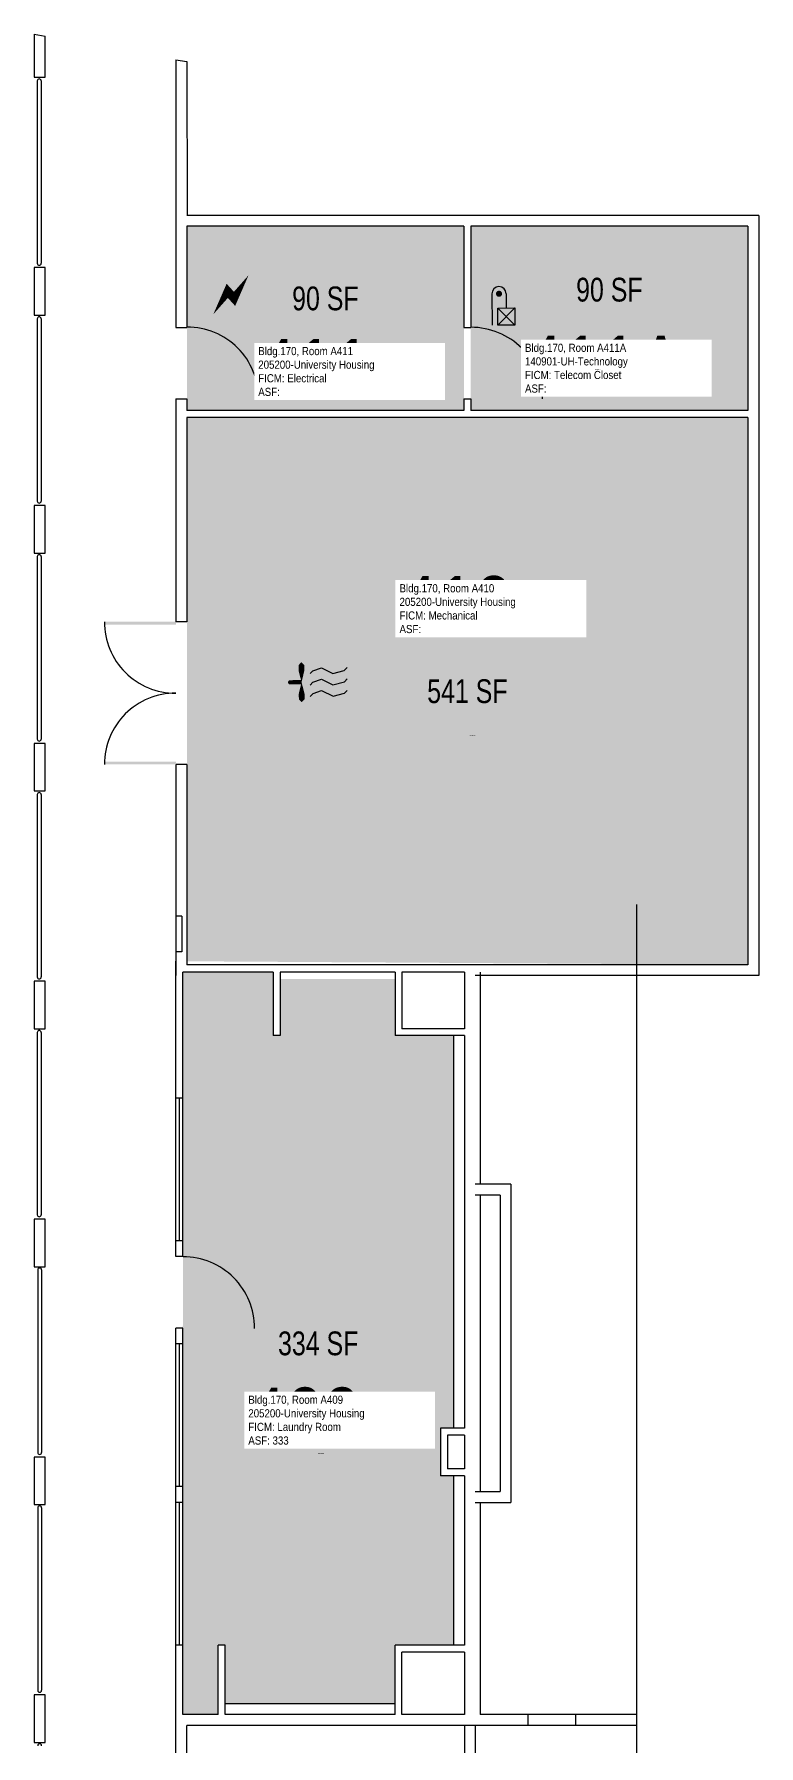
# Model space of a CAD drawing. Header units: inches. Extents: x -54 to 2270, y -57 to 1673.
# Drawn here: x 1904 to 2270, y 810 to 1673 of the extents above; entities that cross this region are included whole.
import ezdxf
from ezdxf.enums import TextEntityAlignment as Align

# ---------------------------------------------------------------- set-up
doc = ezdxf.new("R2010")
doc.units = ezdxf.units.IN
doc.header["$LTSCALE"] = 10
doc.header["$MEASUREMENT"] = 0
doc.layers.get('0').update_dxf_attribs({"linetype": 'CONTINUOUS'})
for name, color, linetype in [('A-DOOR', 2, 'CONTINUOUS'), ('A-FLOR', 3, 'CONTINUOUS'), ('A-GLAZ', 1, 'CONTINUOUS'), ('A-IDEN-ICON', 4, 'CONTINUOUS'), ('A-IDEN-RNUM', 7, 'CONTINUOUS'), ('A-IDEN-SNUM', 4, 'CONTINUOUS'), ('A-IDEN-VNUM', 4, 'CONTINUOUS'), ('A-WALL', 5, 'CONTINUOUS'), ('AREA-TEXT', 3, 'CONTINUOUS'), ('Rooms-Category-Color', 7, 'CONTINUOUS'), ('Rooms-College-Color', 7, 'CONTINUOUS'), ('Rooms-Department-Color', 7, 'CONTINUOUS'), ('Rooms-Division-Color', 7, 'CONTINUOUS'), ('Rooms-Information', 7, 'CONTINUOUS')]:
    doc.layers.add(name, color=color, linetype=linetype)
doc.styles.add('CP_AREA', font='arial.ttf', dxfattribs={"height": 15})
doc.styles.add('CP_ROOMSNUMBER', font='arial.ttf', dxfattribs={"height": 1})
doc.styles.add('CP_ROOMVNUMBER', font='arial.ttf', dxfattribs={"width": 0.85, "height": 0.075})

# ---------------------------------------------------------------- blocks, each defined once
blk = doc.blocks.new('CPMECH')
at = {"color": 0, "linetype": 'ByBlock'}
for p, q in [((0.005, 0.025), (0.015, 0.035)), ((0.015, 0.035), (0.045, 0.045)), ((0.015, -0.005), (0.045, 0.005)), ((0.045, 0.045), (0.085, 0.025)), ((0.045, 0.005), (0.085, -0.015)), ((0.085, 0.025), (0.125, 0.035)), ((0.125, 0.035), (0.135, 0.045)), ((0.125, -0.005), (0.135, 0.005)), ((0.005, -0.015), (0.015, -0.005)), ((0.005, -0.055), (0.015, -0.045)), ((0.015, -0.045), (0.045, -0.035)), ((0.045, -0.035), (0.085, -0.055)), ((0.085, -0.015), (0.125, -0.005)), ((0.085, -0.055), (0.125, -0.045)), ((0.125, -0.045), (0.135, -0.035))]:
    blk.add_line(p, q, dxfattribs=at)
for points in [[(-0.025, -0.005, 0, 0.02, 0), (-0.025, 0.035, 0.02, 0.02, 0), (-0.025, 0.055, 0.02, 0, 0), (-0.025, 0.065, 0, 0, 0)], [(-0.025, -0.005, 0, 0.02, 0), (-0.025, -0.045, 0.02, 0.02, 0), (-0.025, -0.065, 0.02, 0, 0), (-0.025, -0.075, 0, 0, 0)]]:
    blk.add_lwpolyline(points, format="xyseb", dxfattribs=at)
at = {"color": 0, "linetype": 'ByBlock', "const_width": 0.015}
blk.add_lwpolyline([(-0.025, -0.005), (-0.065, -0.005)], dxfattribs=at)
at = {"color": 0, "linetype": 'ByBlock', "const_width": 0.0075}
blk.add_lwpolyline([(-0.0682, -0.0069, 1), (-0.0618, -0.0031, 1)], format="xyb", close=True, dxfattribs=at)
blk = doc.blocks.new('CPELECT')
blk.add_lwpolyline([(0.0623, 0.0629, 0, 0.03, 0), (0.0105, -0.0168, 0.03, 0.03, 0), (-0.0105, 0.0068, 0.03, 0, 0), (-0.0623, -0.0729, 0.03, 0, 0)], format="xyseb")
blk = doc.blocks.new('CPELEV')
at = {"color": 0, "linetype": 'ByBlock'}
for p, q in [((-0.035, 0.03), (-0.035, -0.08)), ((0.015, 0.03), (0.015, -0.02)), ((-0.015, -0.08), (-0.015, -0.02)), ((-0.015, -0.02), (0.045, -0.02)), ((-0.015, -0.08), (0.045, -0.02)), ((0.045, -0.08), (-0.015, -0.02)), ((0.045, -0.02), (0.045, -0.08)), ((0.045, -0.08), (-0.015, -0.08))]:
    blk.add_line(p, q, dxfattribs=at)
at = {"color": 0, "linetype": 'ByBlock', "const_width": 0.0106}
blk.add_lwpolyline([(-0.0153, 0.03, 1), (-0.0047, 0.03, 1)], format="xyb", close=True, dxfattribs=at)
at = {"color": 0, "linetype": 'ByBlock'}
blk.add_arc((-0.01, 0.03), 0.025, 0, 180, dxfattribs=at)

msp = doc.modelspace()

# ---------------------------------------------------------------- hatches: boundary and pattern name
at = {"layer": 'A-DOOR'}
for points in [[(2017.26, 1489.5), (2017.24, 1490.88), (1981.05, 1490.88), (1981.05, 1489.5)], [(2160.51, 1489.41), (2160.49, 1490.79), (2124.3, 1490.79), (2124.3, 1489.41)], [(1939.45, 1377), (1939.47, 1375.63), (1975.53, 1375.63), (1975.53, 1377)], [(1939.53, 1305.06), (1939.55, 1306.42), (1975.55, 1306.42), (1975.55, 1305.06)], [(2015.2, 1020.56), (2015.18, 1021.94), (1978.99, 1021.94), (1978.99, 1020.56)]]:
    msp.add_hatch(color=256, dxfattribs=at).paths.add_polyline_path(points)
at = {"layer": 'Rooms-Category-Color', "true_color": 0xadadad}
for points in [[(1981.05, 1483.5), (1981.05, 1576.5), (2120.8, 1576.5), (2120.8, 1483.5)], [(2124.3, 1483.5), (2124.3, 1576.5), (2264.05, 1576.5), (2264.05, 1483.5)], [(1981.05, 1480), (2264.05, 1480), (2264.05, 1204), (1981.05, 1205.75)]]:
    msp.add_hatch(color=253, dxfattribs=at).paths.add_polyline_path(points)
at = {"layer": 'Rooms-Category-Color', "true_color": 0x728ef3}
msp.add_hatch(color=171, dxfattribs=at).paths.add_polyline_path([(1979.05, 825.75), (1996.86, 825.75), (1996.86, 860.75), (2000.36, 860.75), (2000.36, 831.25), (2086.05, 831.25), (2086.05, 860.75), (2115.55, 860.75), (2115.55, 946.25), (2109.05, 946.25), (2109.05, 970.25), (2115.55, 970.25), (2115.55, 1168.25), (2086.05, 1168.25), (2086.05, 1196.75), (2028.05, 1196.75), (2028.05, 1168.25), (2024.55, 1168.25), (2024.55, 1200.25), (1979.05, 1200.25)])
at = {"layer": 'Rooms-College-Color', "true_color": 0xadadad}
for points in [[(1981.05, 1483.5), (1981.05, 1576.5), (2120.8, 1576.5), (2120.8, 1483.5)], [(2124.3, 1483.5), (2124.3, 1576.5), (2264.05, 1576.5), (2264.05, 1483.5)], [(1981.05, 1480), (2264.05, 1480), (2264.05, 1204), (1981.05, 1205.75)], [(1979.05, 825.75), (1996.86, 825.75), (1996.86, 860.75), (2000.36, 860.75), (2000.36, 831.25), (2086.05, 831.25), (2086.05, 860.75), (2115.55, 860.75), (2115.55, 946.25), (2109.05, 946.25), (2109.05, 970.25), (2115.55, 970.25), (2115.55, 1168.25), (2086.05, 1168.25), (2086.05, 1196.75), (2028.05, 1196.75), (2028.05, 1168.25), (2024.55, 1168.25), (2024.55, 1200.25), (1979.05, 1200.25)]]:
    msp.add_hatch(color=253, dxfattribs=at).paths.add_polyline_path(points)
at = {"layer": 'Rooms-Department-Color', "true_color": 0xacacac}
for points in [[(1981.05, 1483.5), (1981.05, 1576.5), (2120.8, 1576.5), (2120.8, 1483.5)], [(2124.3, 1483.5), (2124.3, 1576.5), (2264.05, 1576.5), (2264.05, 1483.5)], [(1981.05, 1480), (2264.05, 1480), (2264.05, 1204), (1981.05, 1205.75)]]:
    msp.add_hatch(color=253, dxfattribs=at).paths.add_polyline_path(points)
at = {"layer": 'Rooms-Department-Color', "true_color": 0x604aed}
msp.add_hatch(color=173, dxfattribs=at).paths.add_polyline_path([(1979.05, 825.75), (1996.86, 825.75), (1996.86, 860.75), (2000.36, 860.75), (2000.36, 831.25), (2086.05, 831.25), (2086.05, 860.75), (2115.55, 860.75), (2115.55, 946.25), (2109.05, 946.25), (2109.05, 970.25), (2115.55, 970.25), (2115.55, 1168.25), (2086.05, 1168.25), (2086.05, 1196.75), (2028.05, 1196.75), (2028.05, 1168.25), (2024.55, 1168.25), (2024.55, 1200.25), (1979.05, 1200.25)])
at = {"layer": 'Rooms-Division-Color', "true_color": 0xadadad}
for points in [[(1981.05, 1483.5), (1981.05, 1576.5), (2120.8, 1576.5), (2120.8, 1483.5)], [(2124.3, 1483.5), (2124.3, 1576.5), (2264.05, 1576.5), (2264.05, 1483.5)], [(1981.05, 1480), (2264.05, 1480), (2264.05, 1204), (1981.05, 1205.75)]]:
    msp.add_hatch(color=253, dxfattribs=at).paths.add_polyline_path(points)
at = {"layer": 'Rooms-Division-Color', "true_color": 0x604aed}
msp.add_hatch(color=173, dxfattribs=at).paths.add_polyline_path([(1979.05, 825.75), (1996.86, 825.75), (1996.86, 860.75), (2000.36, 860.75), (2000.36, 831.25), (2086.05, 831.25), (2086.05, 860.75), (2115.55, 860.75), (2115.55, 946.25), (2109.05, 946.25), (2109.05, 970.25), (2115.55, 970.25), (2115.55, 1168.25), (2086.05, 1168.25), (2086.05, 1196.75), (2028.05, 1196.75), (2028.05, 1168.25), (2024.55, 1168.25), (2024.55, 1200.25), (1979.05, 1200.25)])

# ---------------------------------------------------------------- linework, layer by layer
at = {"layer": 'A-DOOR'}
for centre, radius, start, end in [((1981.26, 1489.63), 36, 359.79249, 90.1374), ((2124.51, 1489.54), 36, 359.79249, 90.1374), ((1975.32, 1376.87), 35.87, 179.79249, 270.1374), ((1975.34, 1305.19), 35.82, 89.8626, 180.20751), ((1979.2, 1020.7), 36, 359.79249, 90.1374)]:
    msp.add_arc(centre, radius, start, end, dxfattribs=at)
at = {"layer": 'A-FLOR'}
for p, q in [((1905.55, 1649.85), (1905.55, 1557.85)), ((1907.55, 1649.85), (1907.55, 1557.85)), ((1905.55, 1529.85), (1905.55, 1437.85)), ((1907.55, 1529.85), (1907.55, 1437.85)), ((1905.55, 1409.85), (1905.55, 1317.85)), ((1907.55, 1409.85), (1907.55, 1317.85)), ((1905.55, 1289.85), (1905.55, 1197.85)), ((1907.55, 1289.85), (1907.55, 1197.85)), ((1905.55, 1169.85), (1905.55, 1077.85)), ((1907.55, 1169.85), (1907.55, 1077.85)), ((1905.8, 1050.02), (1905.8, 958.02)), ((1907.8, 1050.02), (1907.8, 958.02)), ((1905.8, 930.02), (1905.8, 838.02)), ((1907.8, 930.02), (1907.8, 838.02))]:
    msp.add_line(p, q, dxfattribs=at)
for centre, start, end in [((1906.55, 1649.85), 0, 180), ((1906.55, 1557.85), 180, 0), ((1906.55, 1529.85), 0, 180), ((1906.55, 1437.85), 180, 0), ((1906.55, 1409.85), 0, 180), ((1906.55, 1317.85), 180, 0), ((1906.55, 1289.85), 0, 180), ((1906.55, 1197.85), 180, 0), ((1906.55, 1169.85), 0, 180), ((1906.55, 1077.85), 180, 0), ((1906.8, 1050.02), 0, 180), ((1906.8, 958.02), 180, 0), ((1906.8, 930.02), 0, 180), ((1906.8, 838.02), 180, 0), ((1906.8, 810.02), 0, 180)]:
    msp.add_arc(centre, 1, start, end, dxfattribs=at)
at = {"layer": 'A-GLAZ'}
for p, q in [((1975.55, 1064.75), (1975.55, 1136.75)), ((1977.3, 1064.75), (1977.3, 1136.75)), ((1979.05, 1064.75), (1979.05, 1136.75)), ((1975.55, 940.75), (1975.55, 1012.75)), ((1977.3, 940.75), (1977.3, 1012.75)), ((1979.05, 940.75), (1979.05, 1012.75)), ((1975.55, 860.75), (1975.55, 932.75)), ((1977.3, 860.75), (1977.3, 932.75)), ((1979.05, 860.75), (1979.05, 932.75))]:
    msp.add_line(p, q, dxfattribs=at)
at = {"layer": 'A-WALL'}
for p, q in [((1904.05, 1673.39), (1904.05, 1651.67)), ((1904.05, 1673.39), (1909.55, 1672.42)), ((1909.55, 1651.67), (1909.55, 1672.42)), ((1975.55, 1660.52), (1975.55, 1582)), ((1975.55, 1660.52), (1981.06, 1659.55)), ((1981.06, 1659.55), (1981.15, 1582)), ((1904.05, 1651.67), (1909.55, 1651.67)), ((1975.55, 1582), (1975.55, 1525.5)), ((2269.55, 1582), (1981.05, 1582)), ((2269.55, 1582), (2269.55, 1480)), ((1981.05, 1576.5), (1981.05, 1525.5)), ((2120.8, 1576.5), (1981.05, 1576.5)), ((2120.8, 1576.5), (2120.8, 1525.5)), ((2124.3, 1576.5), (2124.3, 1525.5)), ((2264.05, 1576.5), (2124.3, 1576.5)), ((2264.05, 1576.5), (2264.05, 1483.5)), ((1909.55, 1555.67), (1904.05, 1555.67)), ((1904.05, 1555.67), (1904.05, 1531.67)), ((1909.55, 1531.67), (1909.55, 1555.67)), ((1904.05, 1531.67), (1909.55, 1531.67)), ((1975.55, 1525.5), (1981.05, 1525.5)), ((2120.8, 1525.5), (2124.3, 1525.5)), ((1975.55, 1489.5), (1981.05, 1489.5)), ((1975.55, 1489.5), (1975.55, 1480)), ((1981.05, 1489.5), (1981.05, 1483.5)), ((2120.8, 1489.5), (2124.3, 1489.5)), ((2120.8, 1489.5), (2120.8, 1483.5)), ((2124.3, 1489.5), (2124.3, 1483.5)), ((1975.55, 1483.5), (1975.53, 1377)), ((1981.05, 1480), (1981.03, 1377)), ((2120.8, 1483.5), (1981.05, 1483.5)), ((2120.8, 1483.5), (1981.05, 1483.5)), ((2264.05, 1480), (1981.05, 1480)), ((2264.05, 1480), (1981.05, 1480)), ((2264.05, 1483.5), (2124.3, 1483.5)), ((2264.05, 1483.5), (2126.3, 1483.5)), ((2264.05, 1480), (2264.05, 1204)), ((2269.55, 1483.5), (2269.55, 1198.5)), ((1909.55, 1435.67), (1904.05, 1435.67)), ((1904.05, 1435.67), (1904.05, 1411.67)), ((1909.55, 1411.67), (1909.55, 1435.67)), ((1904.05, 1411.67), (1909.55, 1411.67)), ((1981.03, 1377), (1975.53, 1377)), ((1904.05, 1315.67), (1904.05, 1291.67)), ((1909.55, 1315.67), (1904.05, 1315.67)), ((1909.55, 1291.67), (1909.55, 1315.67)), ((1975.55, 1305.06), (1975.55, 1228.5)), ((1981.05, 1305.01), (1975.62, 1305.01)), ((1981.05, 1305.01), (1981.05, 1204)), ((1904.05, 1291.67), (1909.55, 1291.67)), ((1978.55, 1228.5), (1975.55, 1228.5)), ((1975.55, 1228.5), (1975.55, 1210.5)), ((1978.55, 1228.5), (1978.55, 1210.5)), ((2207.95, 1234.38), (2207.95, 788.9)), ((1978.55, 1210.5), (1975.55, 1210.5)), ((1975.55, 1210.5), (1975.55, 1198.5)), ((1975.55, 1136.75), (1975.55, 1205.75)), ((2024.55, 1200.25), (1979.05, 1200.25)), ((1979.05, 1136.75), (1979.05, 1200.25)), ((2264.05, 1204), (1981.05, 1204)), ((2024.55, 1200.25), (2024.55, 1168.25)), ((2086.05, 1200.25), (2028.05, 1200.25)), ((2028.05, 1200.25), (2028.05, 1168.25)), ((2086.05, 1200.25), (2086.05, 1168.25)), ((2121.05, 1200.25), (2089.55, 1200.25)), ((2089.55, 1200.25), (2089.55, 1171.75)), ((2121.05, 1200.25), (2121.05, 1171.75)), ((2129.05, 1200.25), (2129.05, 1093.25)), ((1909.55, 1195.67), (1904.05, 1195.67)), ((1904.05, 1195.67), (1904.05, 1171.67)), ((1909.55, 1171.67), (1909.55, 1195.67)), ((2269.55, 1198.5), (2126.55, 1198.5)), ((1904.05, 1171.67), (1909.55, 1171.67)), ((2028.05, 1168.25), (2024.55, 1168.25)), ((2121.05, 1168.25), (2086.05, 1168.25)), ((2121.05, 1171.75), (2089.55, 1171.75)), ((2115.55, 1168.25), (2115.55, 970.25)), ((2121.05, 1168.25), (2121.05, 970.25)), ((1979.05, 1136.75), (1975.55, 1136.75)), ((2144.55, 1093.25), (2126.55, 1093.25)), ((2144.55, 1093.25), (2144.55, 932.75)), ((2139.05, 1087.75), (2126.55, 1087.75)), ((2129.05, 1087.75), (2129.05, 938.25)), ((2139.05, 1087.75), (2139.05, 938.25)), ((1909.55, 1075.67), (1904.05, 1075.67)), ((1904.05, 1075.67), (1904.05, 1051.67)), ((1909.55, 1051.67), (1909.55, 1075.67)), ((1975.55, 1056.75), (1975.55, 1064.75)), ((1979.05, 1064.75), (1975.55, 1064.75)), ((1979.05, 1056.75), (1979.05, 1064.75)), ((1979.05, 1056.75), (1975.55, 1056.75)), ((1904.05, 1051.67), (1909.55, 1051.67)), ((1975.55, 1012.75), (1975.55, 1020.75)), ((1979.05, 1020.75), (1975.55, 1020.75)), ((1979.05, 1012.75), (1979.05, 1020.75)), ((1979.05, 1012.75), (1975.55, 1012.75)), ((2121.05, 970.25), (2109.05, 970.25)), ((2109.05, 970.25), (2109.05, 946.25)), ((2121.05, 966.75), (2112.55, 966.75)), ((2112.55, 966.75), (2112.55, 949.75)), ((2121.05, 966.75), (2121.05, 949.75)), ((1909.55, 955.67), (1904.05, 955.67)), ((1904.05, 955.67), (1904.05, 931.67)), ((1909.55, 931.67), (1909.55, 955.67)), ((2121.05, 949.75), (2112.55, 949.75)), ((2121.05, 946.25), (2109.05, 946.25)), ((2115.55, 946.25), (2115.55, 860.75)), ((2121.05, 946.25), (2121.05, 860.75)), ((1975.55, 932.75), (1975.55, 940.75)), ((1979.05, 940.75), (1975.55, 940.75)), ((1979.05, 932.75), (1975.55, 932.75)), ((1979.05, 932.75), (1979.05, 940.75)), ((2126.55, 938.25), (2139.05, 938.25)), ((2126.55, 932.75), (2144.55, 932.75)), ((2129.05, 932.75), (2129.05, 825.75)), ((1904.05, 931.67), (1909.55, 931.67)), ((1975.55, 820.25), (1975.55, 860.75)), ((1979.05, 860.75), (1975.55, 860.75)), ((1979.05, 825.75), (1979.05, 860.75)), ((1996.86, 825.75), (1996.86, 860.75)), ((2000.36, 860.75), (1996.86, 860.75)), ((2000.36, 825.75), (2000.36, 860.75)), ((2121.05, 860.75), (2086.05, 860.75)), ((2086.05, 825.75), (2086.05, 860.75)), ((2121.05, 857.25), (2089.55, 857.25)), ((2089.55, 825.75), (2089.55, 857.25)), ((2121.05, 857.25), (2121.05, 825.75)), ((1909.55, 835.67), (1904.05, 835.67)), ((1904.05, 835.67), (1904.05, 811.67)), ((1909.55, 811.67), (1909.55, 835.67)), ((2086.05, 831.25), (2000.36, 831.25)), ((1975.55, 647.26), (1975.55, 820.25)), ((1996.86, 825.75), (1979.05, 825.75)), ((1981.05, 647.19), (1981.05, 820.25)), ((2129.05, 820.25), (1981.05, 820.25)), ((2086.05, 825.75), (2000.36, 825.75)), ((2121.05, 825.75), (2089.55, 825.75)), ((2121.05, 820.25), (2121.05, 707.75)), ((2207.95, 820.25), (2126.55, 820.25)), ((2126.55, 820.25), (2126.55, 713.25)), ((2207.95, 825.75), (2129.05, 825.75)), ((2153.05, 825.75), (2153.05, 820.25)), ((2177.05, 825.75), (2177.05, 820.25)), ((1904.05, 811.67), (1909.55, 811.67))]:
    msp.add_line(p, q, dxfattribs=at)

# ---------------------------------------------------------------- block references
at = {"layer": 'A-IDEN-ICON', "xscale": 143.9999999953112, "yscale": 143.9999999953112, "zscale": 143.9999999953112, "rotation": 0.4999999990437542}
for name, p in [('CPELECT', (2003.25, 1542.64)), ('CPELEV', (2139.99, 1538.15)), ('CPMECH', (2042.5, 1347.26))]:
    msp.add_blockref(name, p, dxfattribs=at)

# ---------------------------------------------------------------- texts
at = {"layer": 'A-IDEN-RNUM', "style": 'CP_ROOMSNUMBER'}
for s, p in [('0411-00', (2052.42, 1508.63)), ('0411-A0', (2186.98, 1504.04)), ('0410-00', (2123.68, 1319.31)), ('0409-00', (2047.4, 957.28))]:
    msp.add_text(s, height=0.36, dxfattribs=at).set_placement(p)
at = {"layer": 'A-IDEN-SNUM', "style": 'CP_ROOMSNUMBER'}
for s, p in [('1700A41100', (2052.42, 1508.63)), ('1700A411A0', (2186.98, 1504.04)), ('1700A41000', (2123.68, 1319.31)), ('1700A40900', (2047.4, 957.28))]:
    msp.add_text(s, height=0.36, dxfattribs=at).set_placement(p)
at = {"layer": 'A-IDEN-VNUM', "style": 'CP_ROOMVNUMBER', "width": 0.85}
for s, p in [('411', (2017.07, 1490.87)), ('411A', (2151.63, 1492.53)), ('410', (2088.33, 1371.23)), ('409', (2012.06, 961.89))]:
    msp.add_text(s, height=28.8, dxfattribs=at).set_placement(p)
at = {"layer": 'AREA-TEXT', "style": 'CP_AREA', "width": 0.75}
for s, p in [('90 SF', (2050.93, 1540.12)), ('90 SF', (2194.18, 1544.54)), ('541 SF', (2122.55, 1342)), ('334 SF', (2047.3, 1013))]:
    msp.add_text(s, height=12, dxfattribs=at).set_placement(p, align=Align.MIDDLE_CENTER)

# ---------------------------------------------------------------- next in the draw order: texts
at = {"layer": 'Rooms-Information', "char_height": 4.1143, "width": 92.16, "attachment_point": 7, "style": 'CP_ROOMVNUMBER', "bg_fill": 3, "box_fill_scale": 1.5, "bg_fill_color": 256, "bg_fill_true_color": 13158600, "bg_fill_transparency": 0}
for s, insert in [('Bldg.170, Room A411^M^J205200-University Housing^M^JFICM: Electrical^M^JASF: ', (2017.07, 1490.87)), ('Bldg.170, Room A411A^M^J140901-UH-Technology^M^JFICM: Telecom Closet^M^JASF: ', (2151.63, 1492.53)), ('Bldg.170, Room A410^M^J205200-University Housing^M^JFICM: Mechanical^M^JASF: ', (2088.33, 1371.23)), ('Bldg.170, Room A409^M^J205200-University Housing^M^JFICM: Laundry Room^M^JASF: 333', (2012.06, 961.89))]:
    msp.add_mtext(s, dxfattribs=dict(at, insert=insert))

doc.saveas('drawing.dxf')
